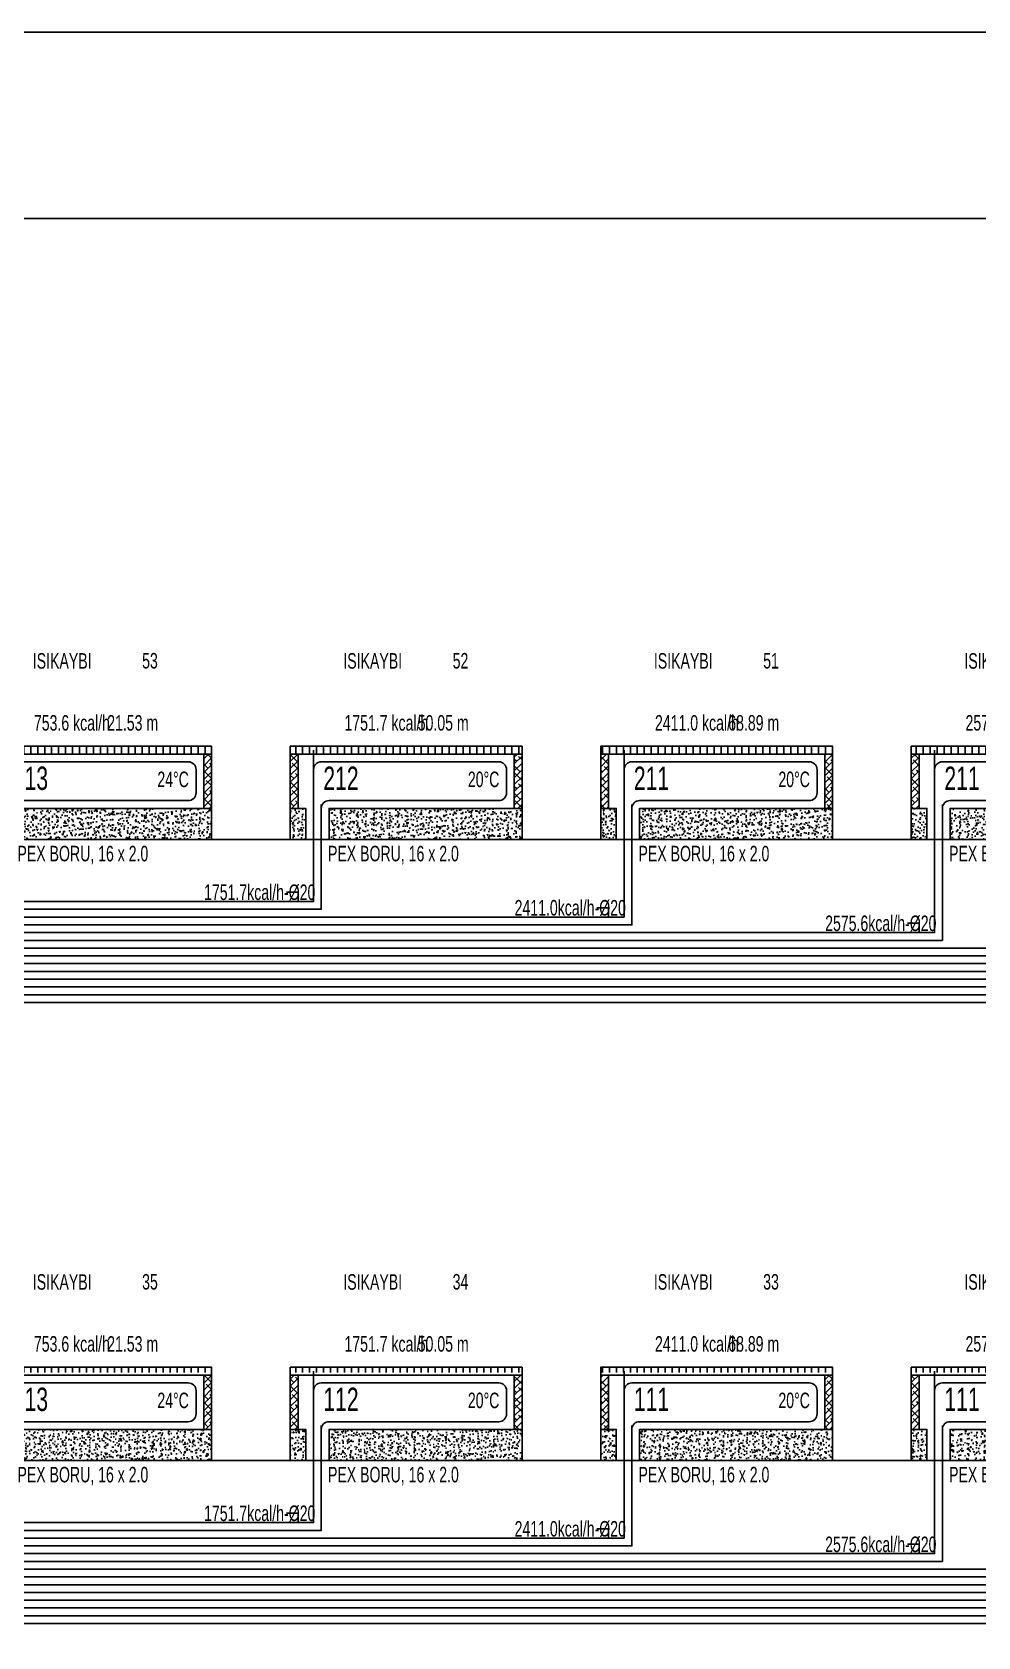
# Model space of a CAD drawing. Header units: centimetres. Extents: x -1224 to 8120, y -5771 to -1283.
# Drawn here: x -236 to 373, y -4914 to -3880 of the extents above; entities that cross this region are included whole.
import ezdxf
from ezdxf.enums import TextEntityAlignment as Align

# ---------------------------------------------------------------- set-up
doc = ezdxf.new("R2010")
doc.units = ezdxf.units.CM
for name, color, linetype in [('ROTAS-ISITMA-CAP', 41, 'Continuous'), ('ROTAS-ISITMA-DONUS-BORU', 30, 'Continuous'), ('ROTAS-ISITMA-GIDIS-BORU', 10, 'Continuous'), ('ROTAS-ISITMA-SEMA-DETAY', 7, 'Continuous'), ('ROTAS-PAFTA', 144, 'Continuous'), ('ROTAS-SEMA-KAT-BANDI', 7, 'Continuous')]:
    doc.layers.add(name, color=color, linetype=linetype)
doc.styles.add('ROTAS-YAZI', font='arial.ttf')
pattern_1 = [(50, (-135697.04, 398449.737), (7.17260183, -0.62752135), [0.75, -8.25]), (355, (-135697.04, 398449.737), (-1.38751334, 7.52192134), [0.6, -6.6]), (100.4514445, (-135696.442, 398449.6846), (5.78508847, 6.89439991), [0.63740192, -7.01142112]), (46.1842, (-135697.04, 398451.737), (10.6724133, -1.6551928), [1.125, -12.375]), (96.6356355, (-135696.15, 398451.599), (9.34661946, 9.741186), [0.95610342, -10.5171376]), (351.184164, (-135697.04, 398451.737), (9.34661945, 9.741186), [0.9, -9.9]), (21, (-135696.04, 398451.237), (5.96907052, -4.02618891), [0.75, -8.25]), (326, (-135696.04, 398451.237), (2.43315332, 7.25150045), [0.6, -6.6]), (71.4514447, (-135695.5425, 398450.9014), (8.40222377, 3.22531153), [0.6374019, -7.01142112]), (37.5, (-135697.04, 398449.737), (0.121598553, 3.328938538), [0, -6.52, 0, -6.7, 0, -6.625]), (7.5, (-135697.04, 398449.737), (2.630695374, 3.94411712), [0, -3.82, 0, -6.37, 0, -2.525]), (327.5, (-135699.27, 398449.737), (5.338224362, -0.225548717), [0, -2.5, 0, -7.8, 0, -10.35]), (317.5, (-135700.27, 398449.737), (5.831861693, 1.001049823), [0, -3.25, 0, -5.18, 0, -7.35])]
pattern_2 = [(45, (-135697.04, 398444.737), (-2.209708691, 2.209708691), []), (135, (-135697.04, 398444.737), (-6.629126074, 2.209708691), [7.8125, -4.6875])]

# ---------------------------------------------------------------- blocks, each defined once
blk = doc.blocks.new('ROTAS-YI-DEVRE-PANELI')
h = blk.add_hatch()
h.set_pattern_fill('ACAD_ISO08W100', scale=0.898129, angle=90, style=0)
h.set_pattern_definition([(90, (-135697.04, 398444.737), (-4.49064449, 3e-16), [21.55509356, -2.6943867, 5.38877339, -2.6943867])])
h.paths.add_polyline_path([(129.3, 55), (129.3, 60), (-20, 60), (-20, 55)])
h = blk.add_hatch()
h.set_pattern_fill('ANSI38', color=15, scale=25, style=0)
h.set_pattern_definition(pattern_2)
h.paths.add_polyline_path([(-20, 20), (-15, 20), (-15, 55), (-20, 55)])
h = blk.add_hatch()
h.set_pattern_fill('ANSI38', color=15, scale=25, style=0)
h.set_pattern_definition(pattern_2)
h.paths.add_polyline_path([(124.3, 20), (129.3, 20), (129.3, 55), (124.3, 55)])
h = blk.add_hatch()
h.set_pattern_fill('AR-CONC', color=15, style=0)
h.set_pattern_definition(pattern_1)
h.paths.add_polyline_path([(-20, 0), (-10, 0), (-10, 20), (-15, 20), (-20, 20)])
h = blk.add_hatch()
h.set_pattern_fill('AR-CONC', color=15, style=0)
h.set_pattern_definition(pattern_1)
h.paths.add_polyline_path([(5, 20), (5, 0), (129.3, 0), (129.3, 20)])
at = {"color": 7}
for p, q in [((-20, 55), (129.3, 55)), ((-15, 55), (-15, 20)), ((124.3, 55), (124.3, 20))]:
    blk.add_line(p, q, dxfattribs=at)
for points in [[(-10, 0), (-20, 0), (-20, 60), (129.3, 60), (129.3, 0), (5, 0), (5, 20), (129.3, 20)], [(-10, 0), (-10, 20), (-15, 20), (-20, 20)]]:
    blk.add_lwpolyline(points, dxfattribs=at)
at = {"layer": 'ROTAS-ISITMA-DONUS-BORU'}
for p, q in [((119.3, 37.5), (119.3, 30)), ((5, 25), (114.3, 25)), ((0, 10), (0, 20))]:
    blk.add_line(p, q, dxfattribs=at)
for centre, start, end in [((5, 20), 90, 180), ((114.3, 30), -90, 0)]:
    blk.add_arc(centre, 5, start, end, dxfattribs=at)
at = {"layer": 'ROTAS-ISITMA-GIDIS-BORU'}
for p, q in [((0, 50), (114.3, 50)), ((119.3, 37.5), (119.3, 45))]:
    blk.add_line(p, q, dxfattribs=at)
for centre, start, end in [((0, 45), 90, 180), ((114.3, 45), 0, 90)]:
    blk.add_arc(centre, 5, start, end, dxfattribs=at)
at = {"color": 2, "style": 'ROTAS-YAZI', "width": 0.65}
for tag, p, height in [('ISIKAYBI', (14.2, 110), 10), ('YER', (14.9, 70.1), 10), ('NO', (1.3, 31.9), 15), ('DERECE', (94.4, 33.7), 10), ('BORU', (4.3, -14.1), 10)]:
    blk.add_attdef(tag, p, '', height=height, dxfattribs=at)
for tag, p in [('NO1', (84.6, 110.1)), ('UZ', (62.1, 70.1))]:
    blk.add_attdef(tag, p, '', height=10, rotation=360, dxfattribs=at)
blk.add_attdef('MAHAL', text='', height=10, dxfattribs=at).set_placement((15, 95), align=Align.MIDDLE_LEFT)
blk = doc.blocks.new('ROTAS-YI-HAT-ETIKETI')
at = {"color": 41}
for q in [(-7.5, 6), (0, 0)]:
    blk.add_line((0, 6), q, dxfattribs=at)
at = {"color": 41, "style": 'ROTAS-YAZI', "width": 0.65}
blk.add_attdef('CAP', (-60.5, 1), '', height=10, dxfattribs=at)

msp = doc.modelspace()

# ---------------------------------------------------------------- linework, layer by layer
at = {"layer": 'ROTAS-ISITMA-DONUS-BORU'}
for points in [[(1150.4, -4377.5), (1150.4, -4505), (-739.6, -4505), (-739.6, -4380.4)], [(950.4, -4377.5), (950.4, -4495), (-729.6, -4495), (-729.6, -4380.4)], [(750.4, -4377.5), (750.4, -4485), (-719.6, -4485), (-719.6, -4380.4)], [(550.4, -4377.5), (550.4, -4475), (-709.6, -4475), (-709.6, -4380.4)], [(350.4, -4377.5), (350.4, -4465), (-699.6, -4465), (-699.6, -4380.4)], [(150.4, -4377.5), (150.4, -4455), (-689.6, -4455), (-689.6, -4380.4)], [(-49.6, -4377.5), (-49.6, -4445), (-679.6, -4445), (-679.6, -4380.4)], [(1150.4, -4777.5), (1150.4, -4905), (-739.6, -4905), (-739.6, -4780.4)], [(950.4, -4777.5), (950.4, -4895), (-729.6, -4895), (-729.6, -4780.4)], [(750.4, -4777.5), (750.4, -4885), (-719.6, -4885), (-719.6, -4780.4)], [(550.4, -4777.5), (550.4, -4875), (-709.6, -4875), (-709.6, -4780.4)], [(350.4, -4777.5), (350.4, -4865), (-699.6, -4865), (-699.6, -4780.4)], [(150.4, -4777.5), (150.4, -4855), (-689.6, -4855), (-689.6, -4780.4)], [(-49.6, -4777.5), (-49.6, -4845), (-679.6, -4845), (-679.6, -4780.4)]]:
    msp.add_lwpolyline(points, dxfattribs=at)
at = {"layer": 'ROTAS-ISITMA-GIDIS-BORU'}
for points in [[(1145.4, -4342.5), (1145.4, -4500), (-734.6, -4500), (-734.6, -4380.4)], [(945.4, -4342.5), (945.4, -4490), (-724.6, -4490), (-724.6, -4380.4)], [(745.4, -4342.5), (745.4, -4480), (-714.6, -4480), (-714.6, -4380.4)], [(545.4, -4342.5), (545.4, -4470), (-704.6, -4470), (-704.6, -4380.4)], [(345.4, -4342.5), (345.4, -4460), (-694.6, -4460), (-694.6, -4380.4)], [(145.4, -4342.5), (145.4, -4450), (-684.6, -4450), (-684.6, -4380.4)], [(-54.6, -4342.5), (-54.6, -4440), (-674.6, -4440), (-674.6, -4380.4)], [(1145.4, -4742.5), (1145.4, -4900), (-734.6, -4900), (-734.6, -4780.4)], [(945.4, -4742.5), (945.4, -4890), (-724.6, -4890), (-724.6, -4780.4)], [(745.4, -4742.5), (745.4, -4880), (-714.6, -4880), (-714.6, -4780.4)], [(545.4, -4742.5), (545.4, -4870), (-704.6, -4870), (-704.6, -4780.4)], [(345.4, -4742.5), (345.4, -4860), (-694.6, -4860), (-694.6, -4780.4)], [(145.4, -4742.5), (145.4, -4850), (-684.6, -4850), (-684.6, -4780.4)], [(-54.6, -4742.5), (-54.6, -4840), (-674.6, -4840), (-674.6, -4780.4)]]:
    msp.add_lwpolyline(points, dxfattribs=at)
at = {"layer": 'ROTAS-PAFTA'}
msp.add_lwpolyline([(-1000, -5650), (3548.4, -5650), (3548.4, -3880), (-1000, -3880)], close=True, dxfattribs=at)
at = {"layer": 'ROTAS-SEMA-KAT-BANDI', "color": 7}
for points in [[(-935.6, -4400), (3460.4, -4400), (3460.4, -4000), (-935.6, -4000)], [(-935.6, -4800), (3460.4, -4800), (3460.4, -4400), (-935.6, -4400)], [(-935.6, -5200), (3460.4, -5200), (3460.4, -4800), (-935.6, -4800)]]:
    msp.add_lwpolyline(points, close=True, dxfattribs=at)

# ---------------------------------------------------------------- block references
at = {"layer": 'ROTAS-ISITMA-CAP'}
for p, values in [((-64.6, -4440), {'CAP': '1751.7kcal/h-%%C20'}), ((135.4, -4450), {'CAP': '2411.0kcal/h-%%C20'}), ((335.4, -4460), {'CAP': '2575.6kcal/h-%%C20'}), ((-64.6, -4840), {'CAP': '1751.7kcal/h-%%C20'}), ((135.4, -4850), {'CAP': '2411.0kcal/h-%%C20'}), ((335.4, -4860), {'CAP': '2575.6kcal/h-%%C20'})]:
    msp.add_blockref('ROTAS-YI-HAT-ETIKETI', p, dxfattribs=at).add_auto_attribs(values)
at = {"layer": 'ROTAS-ISITMA-SEMA-DETAY'}
for p, values in [((-249.6, -4400), {'NO': '213', 'DERECE': '24%%DC', 'UZ': '21.53 m', 'NO1': '53', 'BORU': 'PEX BORU, 16 x 2.0', 'YER': '753.6 kcal/h', 'ISIKAYBI': 'ISIKAYBI'}), ((-49.6, -4400), {'NO': '212', 'DERECE': '20%%DC', 'UZ': '50.05 m', 'NO1': '52', 'BORU': 'PEX BORU, 16 x 2.0', 'YER': '1751.7 kcal/h', 'ISIKAYBI': 'ISIKAYBI'}), ((150.4, -4400), {'NO': '211', 'DERECE': '20%%DC', 'UZ': '68.89 m', 'NO1': '51', 'BORU': 'PEX BORU, 16 x 2.0', 'YER': '2411.0 kcal/h', 'ISIKAYBI': 'ISIKAYBI'}), ((350.4, -4400), {'NO': '211', 'DERECE': '20%%DC', 'UZ': '73.59 m', 'NO1': '50', 'BORU': 'PEX BORU, 16 x 2.0', 'YER': '2575.6 kcal/h', 'ISIKAYBI': 'ISIKAYBI'}), ((-249.6, -4800), {'NO': '113', 'DERECE': '24%%DC', 'UZ': '21.53 m', 'NO1': '35', 'BORU': 'PEX BORU, 16 x 2.0', 'YER': '753.6 kcal/h', 'ISIKAYBI': 'ISIKAYBI'}), ((-49.6, -4800), {'NO': '112', 'DERECE': '20%%DC', 'UZ': '50.05 m', 'NO1': '34', 'BORU': 'PEX BORU, 16 x 2.0', 'YER': '1751.7 kcal/h', 'ISIKAYBI': 'ISIKAYBI'}), ((150.4, -4800), {'NO': '111', 'DERECE': '20%%DC', 'UZ': '68.89 m', 'NO1': '33', 'BORU': 'PEX BORU, 16 x 2.0', 'YER': '2411.0 kcal/h', 'ISIKAYBI': 'ISIKAYBI'}), ((350.4, -4800), {'NO': '111', 'DERECE': '20%%DC', 'UZ': '73.59 m', 'NO1': '32', 'BORU': 'PEX BORU, 16 x 2.0', 'YER': '2575.6 kcal/h', 'ISIKAYBI': 'ISIKAYBI'})]:
    msp.add_blockref('ROTAS-YI-DEVRE-PANELI', p, dxfattribs=at).add_auto_attribs(values)

doc.saveas('drawing.dxf')
